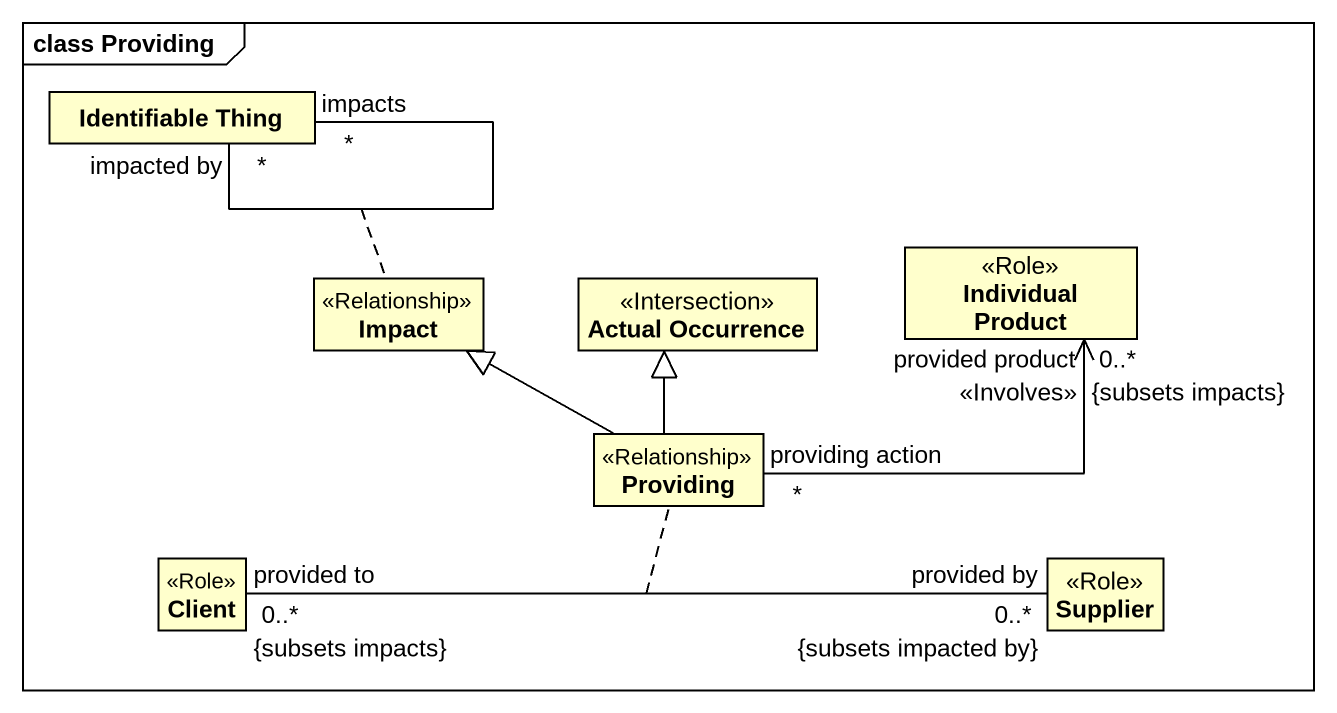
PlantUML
@startuml
mainframe class Providing
hide circle
hide empty members
class "Identifiable Thing" as Identifiable_Thing
class "Individual Product" as Individual_Product <<Role>>
class Impact <<Relationship>>
class "Actual Occurrence" as Actual_Occurrence <<Intersection>>
class Providing <<Relationship>>
class Client <<Role>>
class Supplier <<Role>>
Identifiable_Thing "impacted by\n*" -- "impacts\n*" Identifiable_Thing
(Identifiable_Thing, Identifiable_Thing) .. Impact
Providing "providing action\n*" -right-> "provided product\n<<Involves>>\n0..*\n{subsets impacts}" Individual_Product
Providing -left-|> Impact
Providing -up-|> Actual_Occurrence
Client "provided to\n0..*\n{subsets impacts}" -right- "provided by\n0..*\n{subsets impacted by}" Supplier
(Client, Supplier) .. Providing
@enduml
